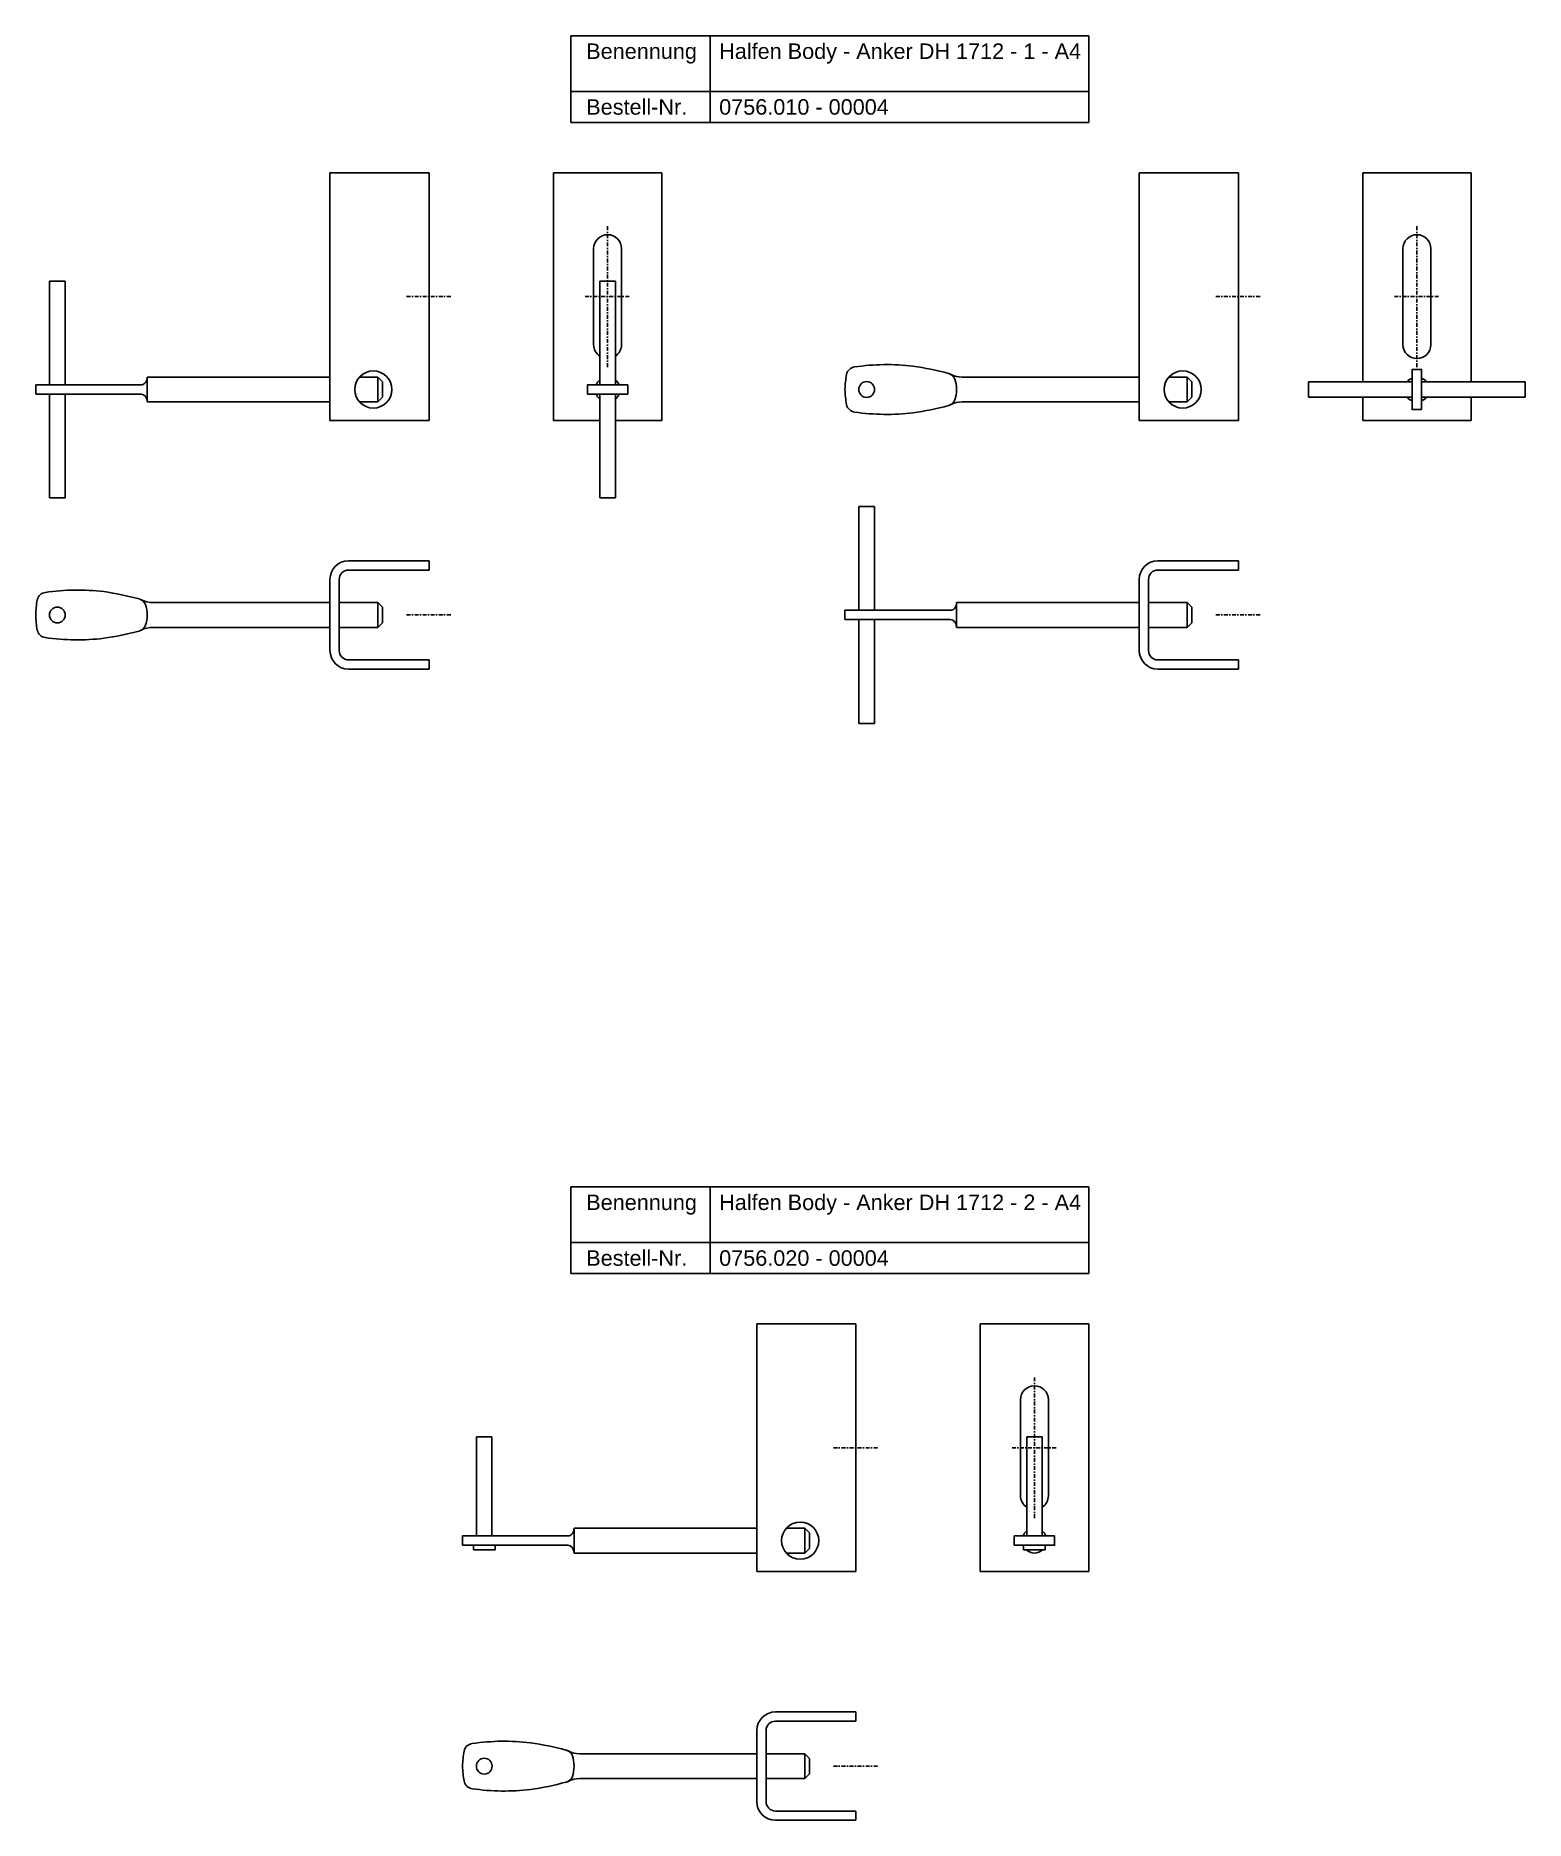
# Model space of a CAD drawing. Header units: millimetres. Extents: x -265 to 215, y 250 to 826.
import ezdxf

# ---------------------------------------------------------------- set-up
doc = ezdxf.new("R2010")
doc.units = ezdxf.units.MM
doc.header["$LTSCALE"] = 10
doc.linetypes.add('STRICHPUNKT2', pattern=[0.5, 0.25, -0.125, 0, -0.125])
doc.layers.add('HALFEN', color=2, linetype='Continuous')
doc.styles.add('ARIAL50', font='ARIAL.TTF', dxfattribs={"height": 5})

msp = doc.modelspace()

# ---------------------------------------------------------------- linework, layer by layer
at = {"layer": 'HALFEN'}
for p, q in [((-92.72, 826.41), (74.48, 826.41)), ((-92.72, 798.41), (-92.72, 826.41)), ((-47.75, 798.41), (-47.75, 826.41)), ((74.48, 798.41), (74.48, 826.41)), ((-92.72, 808.41), (74.48, 808.41)), ((-92.72, 798.41), (74.48, 798.41)), ((-170.46, 782.15), (-138.46, 782.15)), ((-170.46, 702.15), (-170.46, 782.15)), ((-138.46, 702.15), (-138.46, 782.15)), ((-98.33, 782.15), (-98.33, 702.15)), ((-63.33, 782.15), (-98.33, 782.15)), ((-63.33, 782.15), (-63.33, 702.15)), ((90.81, 782.15), (122.81, 782.15)), ((90.81, 702.15), (90.81, 782.15)), ((122.81, 702.15), (122.81, 782.15)), ((162.94, 782.15), (162.94, 714.65)), ((197.94, 782.15), (162.94, 782.15)), ((197.94, 782.15), (197.94, 714.65)), ((-85.33, 757.65), (-85.33, 726.65)), ((-76.33, 757.65), (-76.33, 726.65)), ((175.94, 757.65), (175.94, 726.65)), ((184.94, 757.65), (184.94, 726.65)), ((-260.96, 713.65), (-260.96, 747.15)), ((-255.96, 747.15), (-260.96, 747.15)), ((-255.96, 713.65), (-255.96, 747.15)), ((-83.33, 713.65), (-83.33, 747.15)), ((-83.33, 747.15), (-78.33, 747.15)), ((-78.33, 713.65), (-78.33, 747.15)), ((-229.46, 716.15), (-170.46, 716.15)), ((-229.46, 716.15), (-229.46, 708.15)), ((-160.93, 716.15), (-154.96, 716.15)), ((-154.96, 716.15), (-153.46, 714.65)), ((-154.96, 708.15), (-154.96, 716.15)), ((-153.46, 714.65), (-153.46, 709.65)), ((29.2, 717.33), (29.32, 717.3)), ((33.6, 716.15), (90.81, 716.15)), ((100.34, 716.15), (106.31, 716.15)), ((106.31, 716.15), (107.81, 714.65)), ((106.31, 708.15), (106.31, 716.15)), ((107.81, 714.65), (107.81, 709.65)), ((178.94, 714.65), (145.44, 714.65)), ((145.44, 709.65), (145.44, 714.65)), ((215.44, 714.65), (181.94, 714.65)), ((215.44, 709.65), (215.44, 714.65)), ((-265.46, 713.65), (-231.46, 713.65)), ((-265.46, 710.65), (-265.46, 713.65)), ((-231.46, 710.65), (-265.46, 710.65)), ((-260.96, 677.15), (-260.96, 710.65)), ((-255.96, 677.15), (-255.96, 710.65)), ((-154.96, 708.15), (-153.46, 709.65)), ((-83.33, 677.15), (-83.33, 710.65)), ((-78.33, 677.15), (-78.33, 710.65)), ((106.31, 708.15), (107.81, 709.65)), ((178.94, 709.65), (145.44, 709.65)), ((162.94, 709.65), (162.94, 702.15)), ((215.44, 709.65), (181.94, 709.65)), ((197.94, 709.65), (197.94, 702.15)), ((-229.46, 708.15), (-170.46, 708.15)), ((-160.93, 708.15), (-154.96, 708.15)), ((29.2, 706.97), (29.32, 707)), ((33.6, 708.15), (90.81, 708.15)), ((100.34, 708.15), (106.31, 708.15)), ((-170.46, 702.15), (-138.46, 702.15)), ((-83.33, 702.15), (-98.33, 702.15)), ((-63.33, 702.15), (-78.33, 702.15)), ((90.81, 702.15), (122.81, 702.15)), ((197.94, 702.15), (162.94, 702.15)), ((-255.96, 677.15), (-260.96, 677.15)), ((-83.33, 677.15), (-78.33, 677.15)), ((0.31, 640.84), (0.31, 674.34)), ((5.31, 674.34), (0.31, 674.34)), ((5.31, 640.84), (5.31, 674.34)), ((-164.46, 656.84), (-138.46, 656.84)), ((-164.46, 653.84), (-138.46, 653.84)), ((-138.46, 656.84), (-138.46, 653.84)), ((96.81, 656.84), (122.81, 656.84)), ((96.81, 653.84), (122.81, 653.84)), ((122.81, 656.84), (122.81, 653.84)), ((-170.46, 650.84), (-170.46, 627.84)), ((-167.46, 650.84), (-167.46, 627.84)), ((90.81, 650.84), (90.81, 627.84)), ((93.81, 650.84), (93.81, 627.84)), ((-232.07, 644.52), (-231.95, 644.48)), ((-227.67, 643.34), (-170.46, 643.34)), ((-167.46, 643.34), (-154.96, 643.34)), ((-154.96, 635.34), (-154.96, 643.34)), ((-154.96, 643.34), (-153.46, 641.84)), ((-153.46, 641.84), (-153.46, 636.84)), ((-4.19, 640.84), (29.81, 640.84)), ((-4.19, 637.84), (-4.19, 640.84)), ((31.81, 643.34), (90.81, 643.34)), ((31.81, 643.34), (31.81, 635.34)), ((93.81, 643.34), (106.31, 643.34)), ((106.31, 635.34), (106.31, 643.34)), ((106.31, 643.34), (107.81, 641.84)), ((107.81, 641.84), (107.81, 636.84)), ((-232.07, 634.15), (-231.95, 634.19)), ((-227.67, 635.34), (-170.46, 635.34)), ((-167.46, 635.34), (-154.96, 635.34)), ((-154.96, 635.34), (-153.46, 636.84)), ((29.81, 637.84), (-4.19, 637.84)), ((0.31, 604.34), (0.31, 637.84)), ((5.31, 604.34), (5.31, 637.84)), ((31.81, 635.34), (90.81, 635.34)), ((93.81, 635.34), (106.31, 635.34)), ((106.31, 635.34), (107.81, 636.84)), ((-164.46, 624.84), (-138.46, 624.84)), ((-138.46, 624.84), (-138.46, 621.84)), ((96.81, 624.84), (122.81, 624.84)), ((122.81, 624.84), (122.81, 621.84)), ((-164.46, 621.84), (-138.46, 621.84)), ((96.81, 621.84), (122.81, 621.84)), ((5.31, 604.34), (0.31, 604.34)), ((-92.72, 454.66), (74.48, 454.66)), ((-92.72, 426.66), (-92.72, 454.66)), ((-47.75, 426.66), (-47.75, 454.66)), ((74.48, 426.66), (74.48, 454.66)), ((-92.72, 436.66), (74.48, 436.66)), ((-92.72, 426.66), (74.48, 426.66)), ((-32.65, 410.4), (-0.65, 410.4)), ((-32.65, 330.4), (-32.65, 410.4)), ((-0.65, 330.4), (-0.65, 410.4)), ((39.48, 410.4), (39.48, 330.4)), ((74.48, 410.4), (39.48, 410.4)), ((74.48, 410.4), (74.48, 330.4)), ((52.48, 385.9), (52.48, 354.9)), ((61.48, 385.9), (61.48, 354.9)), ((-123.15, 373.9), (-123.15, 341.9)), ((-118.15, 373.9), (-123.15, 373.9)), ((-118.15, 341.9), (-118.15, 373.9)), ((54.48, 373.9), (54.48, 341.9)), ((59.48, 373.9), (54.48, 373.9)), ((59.48, 341.9), (59.48, 373.9)), ((-127.65, 341.9), (-93.65, 341.9)), ((-127.65, 338.9), (-127.65, 341.9)), ((-91.65, 344.4), (-32.65, 344.4)), ((-91.65, 344.4), (-91.65, 336.4)), ((-23.12, 344.4), (-17.15, 344.4)), ((-17.15, 344.4), (-15.65, 342.9)), ((-17.15, 336.4), (-17.15, 344.4)), ((-15.65, 342.9), (-15.65, 337.9)), ((-93.65, 338.9), (-127.65, 338.9)), ((-124.15, 338.9), (-124.15, 337.4)), ((-117.15, 337.4), (-124.15, 337.4)), ((-117.15, 337.4), (-117.15, 338.9)), ((-91.65, 336.4), (-32.65, 336.4)), ((-23.12, 336.4), (-17.15, 336.4)), ((-17.15, 336.4), (-15.65, 337.9)), ((53.48, 338.9), (53.48, 337.4)), ((60.48, 337.4), (53.48, 337.4)), ((60.48, 337.4), (60.48, 338.9)), ((-32.65, 330.4), (-0.65, 330.4)), ((74.48, 330.4), (39.48, 330.4)), ((-26.65, 285.08), (-0.65, 285.08)), ((-0.65, 285.08), (-0.65, 282.08)), ((-32.65, 279.08), (-32.65, 256.08)), ((-29.65, 279.08), (-29.65, 256.08)), ((-26.65, 282.08), (-0.65, 282.08)), ((-94.26, 272.77), (-94.14, 272.73)), ((-89.86, 271.58), (-32.65, 271.58)), ((-29.65, 271.58), (-17.15, 271.58)), ((-17.15, 263.58), (-17.15, 271.58)), ((-17.15, 271.58), (-15.65, 270.08)), ((-15.65, 270.08), (-15.65, 265.08)), ((-94.26, 262.4), (-94.14, 262.44)), ((-89.86, 263.58), (-32.65, 263.58)), ((-29.65, 263.58), (-17.15, 263.58)), ((-17.15, 263.58), (-15.65, 265.08)), ((-26.65, 253.08), (-0.65, 253.08)), ((-26.65, 250.08), (-0.65, 250.08)), ((-0.65, 253.08), (-0.65, 250.08))]:
    msp.add_line(p, q, dxfattribs=at)
at = {"layer": 'HALFEN', "color": 1, "linetype": 'STRICHPUNKT2', "ltscale": 0.5}
for p, q in [((-80.83, 719.4), (-80.83, 764.9)), ((180.44, 719.4), (180.44, 764.9)), ((-145.71, 742.15), (-131.21, 742.15)), ((-88.08, 742.15), (-73.58, 742.15)), ((115.56, 742.15), (130.06, 742.15)), ((173.19, 742.15), (187.69, 742.15)), ((-145.71, 639.34), (-131.21, 639.34)), ((115.56, 639.34), (130.06, 639.34)), ((56.98, 347.65), (56.98, 393.15)), ((-7.9, 370.4), (6.6, 370.4)), ((49.73, 370.4), (64.23, 370.4)), ((-7.9, 267.58), (6.6, 267.58))]:
    msp.add_line(p, q, dxfattribs=at)
at = {"layer": 'HALFEN'}
for points in [[(181.94, 705.65), (181.94, 718.65), (178.94, 718.65), (178.94, 705.65)], [(-87.33, 710.65), (-74.33, 710.65), (-74.33, 713.65), (-87.33, 713.65)], [(50.48, 338.9), (63.48, 338.9), (63.48, 341.9), (50.48, 341.9)]]:
    msp.add_lwpolyline(points, close=True, dxfattribs=at)
for centre, radius in [((-156.46, 712.15), 6), ((2.81, 712.15), 2.55), ((104.81, 712.15), 6), ((-258.46, 639.34), 2.55), ((-18.65, 340.4), 6), ((-120.65, 267.58), 2.55)]:
    msp.add_circle(centre, radius, dxfattribs=at)
for centre, radius, start, end in [((-80.83, 757.65), 4.5, 0, 180), ((180.44, 757.65), 4.5, 0, 180), ((-80.83, 726.65), 4.5, 180, 236.25101), ((-80.83, 726.65), 4.5, 303.74899, 0), ((180.44, 726.65), 4.5, 180, 0), ((-80.83, 712.15), 4, 128.68219, 157.97569), ((-80.83, 712.15), 4, 22.02431, 51.31781), ((25.8, 711.44), 30, 169.27972, 178.638), ((-0.73, 716.46), 3, 96.76983, 169.27972), ((9.25, 649.24), 70.95, 83.11237, 98.37122), ((3.39, 620.72), 100, 75.04435, 81.73937), ((28.47, 714.42), 3, 20.79306, 73.56938), ((33.6, 724.15), 8, 242.20315, 270), ((180.44, 712.15), 4, 112.02431, 141.31781), ((180.44, 712.15), 4, 38.68219, 67.97569), ((-80.83, 712.15), 4, 202.02431, 231.31781), ((-80.83, 712.15), 4, 308.68219, 337.97569), ((25.8, 712.86), 30, 181.362, 190.72028), ((180.44, 712.15), 4, 218.68219, 247.97569), ((180.44, 712.15), 4, 292.02431, 321.31781), ((-0.73, 707.84), 3, 190.72028, 263.23017), ((9.25, 775.06), 70.95, 261.62878, 276.88763), ((3.39, 803.58), 100, 278.26063, 284.95565), ((28.47, 709.88), 3, 286.43062, 339.20694), ((33.6, 700.15), 8, 90, 117.79685), ((-164.46, 650.84), 6, 90, 180), ((-164.46, 650.84), 3, 90, 180), ((96.81, 650.84), 6, 90, 180), ((96.81, 650.84), 3, 90, 180), ((-262, 643.65), 3, 96.76983, 169.27972), ((-252.02, 576.43), 70.95, 83.11237, 98.37122), ((-257.88, 547.91), 100, 75.04435, 81.73937), ((-235.47, 638.62), 30, 169.27972, 178.638), ((-232.8, 641.61), 3, 20.79306, 73.56938), ((-227.67, 651.34), 8, 242.20315, 270), ((-235.47, 640.05), 30, 181.362, 190.72028), ((-262, 635.03), 3, 190.72028, 263.23017), ((-257.88, 730.77), 100, 278.26063, 284.95565), ((-232.8, 637.07), 3, 286.43062, 339.20694), ((-227.67, 627.34), 8, 90, 117.79685), ((-252.02, 702.25), 70.95, 261.62878, 276.88763), ((-164.46, 627.84), 6, 180, 270), ((-164.46, 627.84), 3, 180, 270), ((96.81, 627.84), 6, 180, 270), ((96.81, 627.84), 3, 180, 270), ((56.98, 385.9), 4.5, 0, 180), ((56.98, 354.9), 4.5, 180, 236.25101), ((56.98, 354.9), 4.5, 303.74899, 0), ((56.98, 340.4), 4, 128.68219, 157.97569), ((56.98, 340.4), 4, 22.02431, 51.31781), ((56.98, 340.4), 4, 202.02431, 208.95502), ((56.98, 340.4), 4, 228.59038, 311.40962), ((56.98, 340.4), 4, 331.04498, 337.97569), ((-26.65, 279.08), 6, 90, 180), ((-26.65, 279.08), 3, 90, 180), ((-97.66, 266.87), 30, 169.27972, 178.638), ((-124.18, 271.89), 3, 96.76983, 169.27972), ((-114.21, 204.67), 70.95, 83.11237, 98.37122), ((-120.07, 176.15), 100, 75.04435, 81.73937), ((-94.99, 269.85), 3, 20.79306, 73.56938), ((-89.86, 279.58), 8, 242.20315, 270), ((-97.66, 268.3), 30, 181.362, 190.72028), ((-124.18, 263.28), 3, 190.72028, 263.23017), ((-114.21, 330.49), 70.95, 261.62878, 276.88763), ((-120.07, 359.01), 100, 278.26063, 284.95565), ((-94.99, 265.32), 3, 286.43062, 339.20694), ((-89.86, 255.58), 8, 90, 117.79685), ((-26.65, 256.08), 6, 180, 270), ((-26.65, 256.08), 3, 180, 270)]:
    msp.add_arc(centre, radius, start, end, dxfattribs=at)
at = {"layer": 'HALFEN', "extrusion": (0, 0, -1)}
for centre, major_axis, ratio, start_param, end_param in [((-231.46, 716.15), (0, 2.5), 0.8, 1.570796, 3.141593), ((29.81, 712.15), (0, -4.9), 0.408425, 4.712389, 5.46139), ((29.81, 643.34), (0, 2.5), 0.8, 1.570796, 3.141593), ((-231.46, 639.34), (0, -4.9), 0.408425, 4.712389, 5.46139), ((-93.65, 344.4), (0, 2.5), 0.8, 1.570796, 3.141593), ((-93.65, 267.58), (0, -4.9), 0.408425, 4.712389, 5.46139)]:
    msp.add_ellipse(centre, major_axis=major_axis, ratio=ratio, start_param=start_param, end_param=end_param, dxfattribs=at)
at = {"layer": 'HALFEN'}
for centre, major_axis, ratio, start_param, end_param in [((29.81, 712.15), (0, 4.9), 0.408425, 4.712389, 5.46139), ((-231.46, 708.15), (0, 2.5), 0.8, -1.570796, 0), ((-231.46, 639.34), (0, 4.9), 0.408425, 4.712389, 5.46139), ((29.81, 635.34), (0, 2.5), 0.8, -1.570796, 0), ((-93.65, 336.4), (0, 2.5), 0.8, -1.570796, 0), ((-93.65, 267.58), (0, 4.9), 0.408425, 4.712389, 5.46139)]:
    msp.add_ellipse(centre, major_axis=major_axis, ratio=ratio, start_param=start_param, end_param=end_param, dxfattribs=at)

# ---------------------------------------------------------------- texts
at = {"layer": 'HALFEN', "style": 'ARIAL50'}
for s, p in [('Halfen Body - Anker DH 1712 - 1 - A4', (-44.81, 818.91)), ('Benennung', (-87.72, 818.91)), ('Bestell-Nr.', (-87.72, 800.91)), ('0756.010 - 00004', (-44.81, 800.91)), ('Benennung', (-87.72, 447.16)), ('Halfen Body - Anker DH 1712 - 2 - A4', (-44.81, 447.16)), ('Bestell-Nr.', (-87.72, 429.16)), ('0756.020 - 00004', (-44.81, 429.16))]:
    msp.add_text(s, height=5, dxfattribs=at).set_placement(p)

doc.saveas('drawing.dxf')
